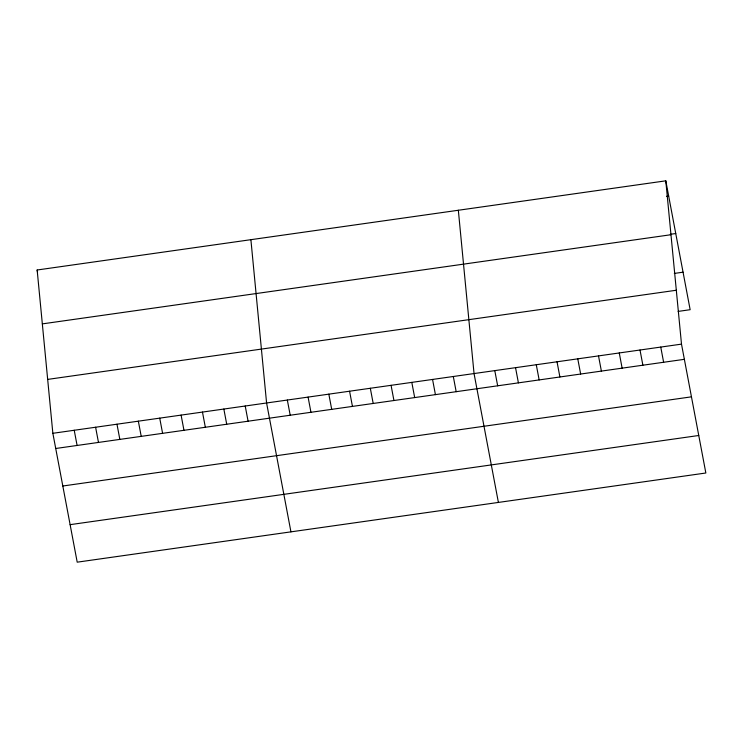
<?xml version="1.0" encoding="UTF-8"?>
<svg xmlns="http://www.w3.org/2000/svg" width="743" height="743" viewBox="0 0 743 743"><rect width="100%" height="100%" fill="white"/><g stroke="black" fill="none" stroke-linecap="round" stroke-linejoin="round"><path stroke-width="1.11" d="M665.793 180.828L681.498 344.13L705.85 473.003L77.207 562.172L52.855 433.299L37.15 269.997L665.793 180.828L690.145 309.701L678.136 311.41M666.48 196.328L668.663 196.022M670.297 234.314L675.759 233.534M42.332 323.883L670.975 234.723M674.319 273.424L683.058 272.189M47.673 379.404L676.316 290.244M52.855 433.299L681.498 344.13M55.725 448.493L684.368 359.324M62.811 486.006L691.454 396.836M70.111 524.66L698.764 435.491M660.75 347.074L663.629 362.268M640.011 350.018L642.881 365.212M619.263 352.962L622.132 368.156M598.514 355.906L601.384 371.091M577.775 358.841L580.645 374.035M557.027 361.785L559.897 376.98M536.279 364.729L539.149 379.924M515.54 367.674L518.41 382.868M494.792 370.618L497.661 385.812M498.395 502.426L474.043 373.553L458.338 210.25M453.304 376.497L456.174 391.691M432.556 379.441L435.426 394.635M411.808 382.385L414.678 397.579M391.069 385.329L393.939 400.523M370.32 388.273L373.19 403.458M349.572 391.208L352.442 406.402M328.833 394.152L331.703 409.347M308.085 397.096L310.955 412.291M287.337 400.04L290.207 415.235M290.94 531.858L266.588 402.985L250.893 239.673M245.218 406.012L248.088 421.207M223.847 409.04L226.717 424.234M202.468 412.077L205.337 427.271M181.097 415.105L183.967 430.299M159.726 418.142L162.596 433.336M138.347 421.17L141.216 436.364M116.976 424.207L119.846 439.392M95.606 427.234L98.475 442.429M74.226 430.262L77.096 445.456M37.15 269.997L37.559 272.161"/></g></svg>
